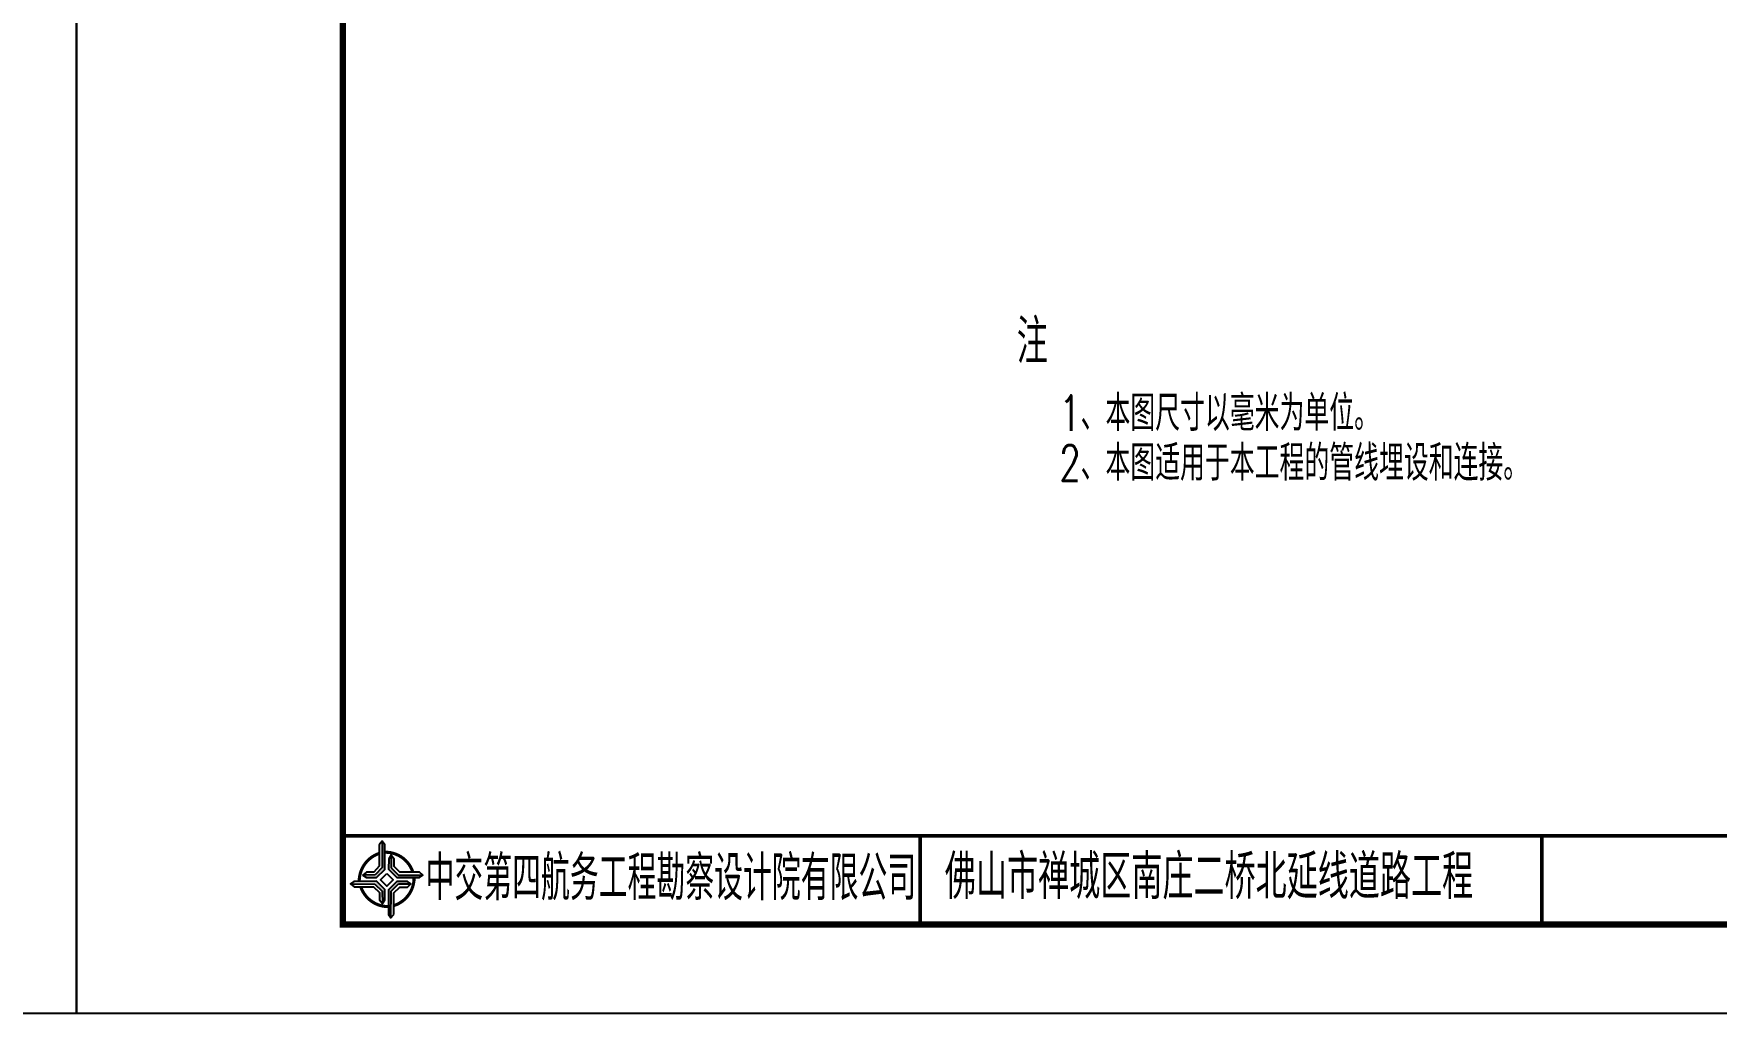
# Model space of a CAD drawing. Header units: millimetres. Extents: x 2 to 5882, y 1831 to 3462.
# Drawn here: x 5457.5 to 5647, y 2507.7 to 2618.1 of the extents above; entities that cross this region are included whole.
import ezdxf
from ezdxf.enums import TextEntityAlignment as Align

# ---------------------------------------------------------------- set-up
doc = ezdxf.new("R2010")
doc.units = ezdxf.units.MM
for name, color, linetype in [('图框', 7, 'Continuous'), ('文字', 7, 'Continuous'), ('标注', 4, 'Continuous')]:
    doc.layers.add(name, color=color, linetype=linetype)
doc.styles.get("Standard").update_dxf_attribs({"font": 'simplex1.shx', "width": 0.7, "bigfont": 'hztxt.shx'})

# ---------------------------------------------------------------- blocks, each defined once
blk = doc.blocks.new('tb')
at = {"lineweight": -3}
h = blk.add_hatch(color=256, dxfattribs=at)
h.paths.add_polyline_path([(-1.23, -0.13), (-3.78, -0.14), (-4.14, -0.41), (-1.4, -0.44), (-0.56, -1.24), (-0.54, -2.62), (-0.27, -2.2), (-0.26, -1.06)])
h.paths.add_polyline_path([(0.13, -1.08), (0.14, -3.86), (0.41, -4.26), (0.44, -1.24), (1.25, -0.43), (2.66, -0.43), (2.26, -0.16), (1.07, -0.15)])
h.paths.add_polyline_path([(1.08, 0.3), (3.62, 0.3), (4.02, 0.56), (1.25, 0.57), (0.43, 1.39), (0.43, 2.8), (0.16, 2.41), (0.15, 1.24)])
h.paths.add_polyline_path([(-0.28, 1.21), (-0.28, 3.99), (-0.56, 4.39), (-0.57, 1.41), (-1.38, 0.6), (-2.74, 0.56), (-2.33, 0.3), (-1.2, 0.29)])
for p, q in [((-0.56, 4.39), (-0.57, 1.41)), ((0.43, 2.8), (0.43, 1.39)), ((-1.38, 0.6), (-2.74, 0.56)), ((-0.57, 1.41), (-1.38, 0.6)), ((0.43, 1.39), (1.25, 0.57)), ((1.25, 0.57), (4.02, 0.56)), ((-4.14, -0.41), (-1.4, -0.44)), ((-1.4, -0.44), (-0.56, -1.24)), ((-0.56, -1.24), (-0.54, -2.62)), ((0.41, -4.26), (0.44, -1.24)), ((0.44, -1.24), (1.25, -0.43)), ((1.25, -0.43), (2.66, -0.43))]:
    blk.add_line(p, q, dxfattribs=at)
at = {"lineweight": -3, "flags": 128}
for points in [[(-0.9, 3.99), (-0.9, 1.58), (-1.53, 0.91), (-2.34, 0.91), (-2.74, 0.56), (-2.33, 0.3), (-1.2, 0.29), (-0.28, 1.21), (-0.28, 3.99), (-0.56, 4.39)], [(3.62, 0.92), (1.43, 0.92), (0.77, 1.54), (0.77, 2.38), (0.43, 2.8), (0.16, 2.41), (0.15, 1.24), (1.08, 0.3), (3.62, 0.3), (4.02, 0.56)], [(-0.04, 0.77), (0.68, 0.04), (-0.04, -0.69), (-0.77, 0.05)], [(-3.73, -0.76), (-1.54, -0.76), (-0.89, -1.39), (-0.89, -2.21), (-0.54, -2.62), (-0.27, -2.2), (-0.26, -1.06), (-1.23, -0.13), (-3.78, -0.14), (-4.14, -0.41)], [(0.75, -3.85), (0.75, -1.43), (1.4, -0.78), (2.26, -0.78), (2.66, -0.43), (2.26, -0.16), (1.07, -0.15), (0.13, -1.08), (0.14, -3.86), (0.41, -4.26)]]:
    blk.add_lwpolyline(points, close=True, dxfattribs=at)
at = {"lineweight": -3, "const_width": 0.35, "flags": 128}
for points in [[(-0.9, 3.02, 0.324167), (-3.16, -0.14)], [(2.88, 0.92, 0.324403), (-0.24, 3.15)], [(0.75, -2.86, 0.325418), (3.02, 0.26)], [(-2.98, -0.76, 0.322976), (0.14, -2.98)]]:
    blk.add_lwpolyline(points, format="xyb", dxfattribs=at)
blk = doc.blocks.new('123')
blk.add_lwpolyline([(422.36, 2507.71), (422.36, 2804.71), (2.36, 2804.71), (2.36, 2507.71)], close=True)

msp = doc.modelspace()

# ---------------------------------------------------------------- linework, layer by layer
for points, const_width in [([(5872.36361, 2794.70635), (5492.36361, 2794.70635), (5492.36361, 2517.70635), (5872.36361, 2517.70635), (5872.36361, 2794.70635)], 0.7), ([(5492.36361, 2527.70635), (5872.36361, 2527.70635)], 0.4)]:
    msp.add_lwpolyline(points, dxfattribs=dict(const_width=const_width))
at = {"layer": '图框', "const_width": 0.4}
for points in [[(5557.36361, 2527.70635), (5557.36361, 2517.70635)], [(5627.36361, 2517.70635), (5627.36361, 2527.70635)]]:
    msp.add_lwpolyline(points, dxfattribs=at)

# ---------------------------------------------------------------- block references
at = {"lineweight": -3}
msp.add_blockref('tb', (5497.35934, 2522.71169), dxfattribs=at)
at = {"layer": '标注'}
for p in [(5040, 0), (5460, 0)]:
    msp.add_blockref('123', p, dxfattribs=at)

# ---------------------------------------------------------------- texts
at = {"layer": '图框'}
for s, width, p in [('中交第四航务工程勘察设计院有限公司', 0.65, (5529.29445, 2522.9548)), ('佛山市禅城区南庄二桥北延线道路工程', 0.7, (5589.89249, 2523.09299))]:
    msp.add_text(s, height=5, dxfattribs=dict(at, width=width)).set_placement(p, align=Align.MIDDLE_CENTER)
at = {"layer": '文字', "width": 0.7}
for s, height, p in [('注', 5, (5568.25074, 2580.9008)), ('1、本图尺寸以毫米为单位。', 4, (5573.03652, 2573.33325)), ('2、本图适用于本工程的管线埋设和连接。', 4, (5573.03652, 2567.71173))]:
    msp.add_text(s, height=height, dxfattribs=at).set_placement(p)

doc.saveas('drawing.dxf')
